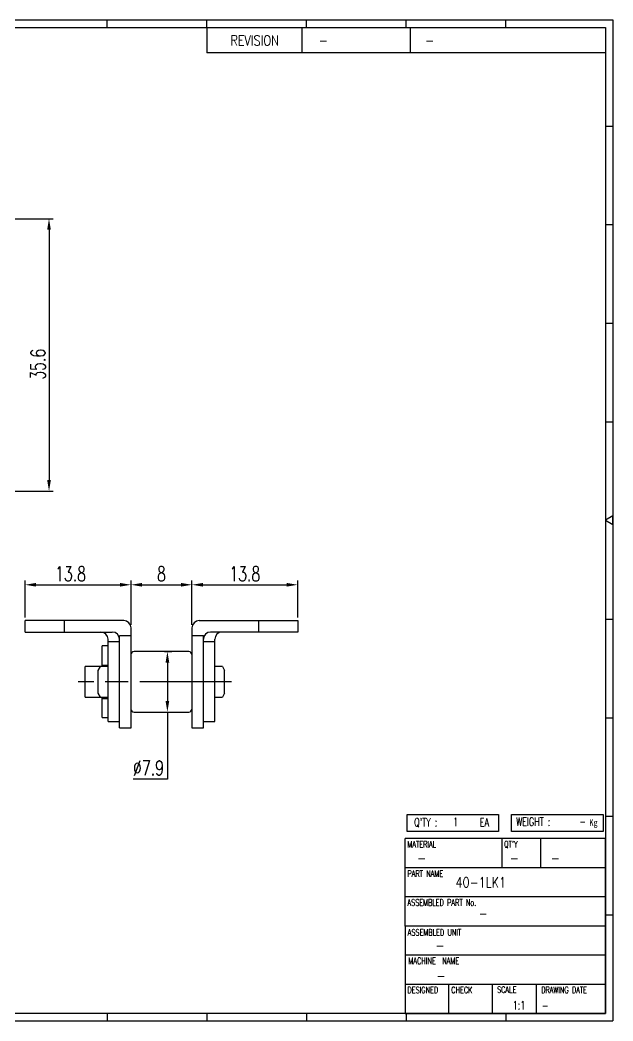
# Model space of a CAD drawing. Header units: millimetres. Extents: x 333 to 518, y 59 to 190.
# Drawn here: x 440.2 to 517.7, y 59.1 to 189.9 of the extents above; entities that cross this region are included whole.
import ezdxf
from ezdxf.enums import TextEntityAlignment as Align

# ---------------------------------------------------------------- set-up
doc = ezdxf.new("R2010")
doc.units = ezdxf.units.MM
doc.linetypes.add('AM_ISO08W050', pattern=[18, 12, -1.5, 3, -1.5])
doc.layers.get('Defpoints').update_dxf_attribs({"color": 80})
doc.layers.add('CL1', color=140, linetype='AM_ISO08W050', lineweight=25)
doc.layers.add('S-DIM', color=7, linetype='Continuous')
doc.layers.add('TITLE', color=7, linetype='Continuous')
doc.styles.add('HAN', font='ROMANS.shx', dxfattribs={"width": 0.7, "bigfont": 'whgtxt.shx'})
doc.styles.add('HKD_ST2', font='romans.shx', dxfattribs={"width": 0.7, "height": 4, "bigfont": '@extfont2.shx'})
doc.styles.add('HSG', font='SIMPLEX.shx', dxfattribs={"width": 0.7, "bigfont": 'HSG.shx'})
doc.dimstyles.new('AP0.8', dxfattribs={"dimscale": 0.8, "dimtxt": 2.4, "dimasz": 1.8, "dimexe": 0.7, "dimexo": 0.5, "dimgap": 0.6, "dimtad": 1, "dimtoh": 1, "dimdec": 1, "dimrnd": 0.01, "dimzin": 9, "dimdsep": 46, "dimtxsty": 'HSG', "dimcen": 0, "dimclrd": 251, "dimclre": 251, "dimclrt": 60, "dimazin": 2, "dimtp": 1, "dimtm": 1, "dimtfac": 0.5, "dimtdec": 1, "dimtofl": 0, "dimtmove": 0, "dimatfit": 3, "dimfxl": 0, "dimtvp": 1, "dimtolj": 2, "dimlwd": -1, "dimlwe": -1, "dimarcsym": 0})

# ---------------------------------------------------------------- blocks, each defined once
blk = doc.blocks.new('MAST')
at = {"color": 140}
for p, q in [((0, 90.118), (80.15, 90.118)), ((80.15, 90.118), (80.15, 33.191)), ((57.068, 89.693), (57.068, 88.246)), ((62.47, 89.693), (62.47, 88.246)), ((68.635, 89.693), (68.635, 88.246)), ((79.725, 88.246), (57.068, 88.246)), ((68.449, 43.961), (68.449, 44.936)), ((68.449, 44.936), (73.654, 44.936)), ((73.654, 44.936), (73.654, 43.961)), ((74.39, 43.961), (74.39, 44.936)), ((74.39, 44.936), (79.595, 44.936)), ((79.595, 44.936), (79.595, 43.961)), ((73.654, 43.961), (68.449, 43.961)), ((79.595, 43.961), (74.39, 43.961)), ((68.336, 38.59), (68.336, 43.563)), ((79.725, 43.563), (68.336, 43.563)), ((73.827, 43.563), (73.827, 41.905)), ((76.037, 43.563), (76.037, 41.905)), ((79.725, 38.59), (79.725, 43.563)), ((79.725, 41.905), (68.336, 41.905)), ((79.725, 40.248), (68.336, 40.248)), ((68.336, 38.59), (68.336, 33.616)), ((79.725, 38.59), (68.336, 38.59)), ((79.725, 33.616), (79.725, 38.59)), ((79.725, 36.932), (68.336, 36.932)), ((79.725, 35.274), (68.336, 35.274)), ((70.822, 33.616), (70.822, 35.274)), ((73.309, 33.616), (73.309, 35.274)), ((75.796, 33.616), (75.796, 35.274)), ((68.336, 33.616), (79.725, 33.616)), ((0, 33.191), (80.15, 33.191))]:
    blk.add_line(p, q, dxfattribs=at)
for p, q in [((51.404, 89.693), (51.404, 90.118)), ((57.068, 89.693), (57.068, 90.118)), ((62.732, 89.693), (62.732, 90.118)), ((68.397, 89.693), (68.397, 90.118)), ((74.061, 89.693), (74.061, 90.118)), ((79.725, 84.085), (80.15, 84.085)), ((79.725, 78.478), (80.15, 78.478)), ((79.725, 72.87), (80.15, 72.87)), ((79.725, 67.262), (80.15, 67.262)), ((79.725, 56.047), (80.15, 56.047)), ((79.725, 50.439), (80.15, 50.439)), ((79.725, 44.832), (80.15, 44.832)), ((79.725, 39.224), (80.15, 39.224)), ((51.404, 33.616), (51.404, 33.191)), ((57.068, 33.616), (57.068, 33.191)), ((62.732, 33.616), (62.732, 33.191)), ((68.397, 33.616), (68.397, 33.191)), ((74.061, 33.616), (74.061, 33.191))]:
    blk.add_line(p, q)
blk.add_lwpolyline([(0.425, 89.693), (79.725, 89.693), (79.725, 33.616), (0.425, 33.616)], close=True, dxfattribs=at)
blk.add_lwpolyline([(79.725, 61.679), (80.15, 61.433), (80.15, 61.924)], close=True)
for s, height, style, width, p in [('REVISION', 0.5806, 'HAN', 0.8, (58.415, 88.664)), ('-', 0.581, 'HAN', 0.8, (63.426, 88.664)), ('-', 0.581, 'HAN', 0.8, (69.468, 88.664)), ("Q'TY : ", 0.4746, 'HKD_ST2', 0.7, (68.857, 44.253)), ('1', 0.475, 'HKD_ST2', 0.7, (71.071, 44.275)), ('EA', 0.4746, 'HKD_ST2', 0.7, (72.578, 44.253)), ('WEIGHT : ', 0.4746, 'HKD_ST2', 0.7, (74.65, 44.286)), ('-', 0.581, 'HAN', 0.8, (69.029, 42.157)), ('-', 0.581, 'HAN', 0.8, (74.289, 42.157)), ('-', 0.581, 'HAN', 0.8, (76.623, 42.157)), ('-', 0.581, 'HAN', 0.8, (72.515, 39.013)), ('-', 0.581, 'HAN', 0.8, (70.067, 37.189)), ('-', 0.581, 'HAN', 0.8, (70.126, 35.48)), ('1:1', 0.4746, 'HKD_ST2', 0.7, (74.458, 33.848)), ('-', 0.475, 'HKD_ST2', 0.7, (76.112, 33.837))]:
    blk.add_text(s, height=height, dxfattribs=dict(style=style, width=width)).set_placement(p)
at = {"style": 'HKD_ST2', "width": 0.7}
blk.add_text('-', height=0.475, dxfattribs=at).set_placement((78.613, 44.286), align=Align.RIGHT)
at = {"color": 254, "style": 'HKD_ST2', "width": 0.7}
for s, height, p in [('MATERIAL', 0.3651, (68.474, 43.425)), ("QT'Y", 0.3651, (73.965, 43.425)), ('PART NAME', 0.3651, (68.474, 41.756)), ('ASSEMBLED PART No.', 0.36511, (68.474, 40.109)), ('ASSEMBLED UNIT', 0.36511, (68.49, 38.408)), ('MACHINE  NAME', 0.36511, (68.532, 36.794)), ('DESIGNED', 0.3651, (68.474, 35.136)), ('CHECK', 0.3651, (70.961, 35.136)), ('SCALE', 0.3651, (73.566, 35.153)), ('DRAWING DATE', 0.36511, (76.071, 35.141))]:
    blk.add_text(s, height=height, dxfattribs=at).set_placement(p, align=Align.TOP_LEFT)
at = {"layer": 'TITLE', "width": 0.8}
blk.add_text('Kg', height=0.3789, dxfattribs=at).set_placement((78.807, 44.286))
blk = doc.blocks.new('*D5')
at = {"layer": 'Defpoints', "color": 0, "transparency": 16777216}
for p in [(420.47, 163.92), (420.47, 128.32), (444.03, 128.32)]:
    blk.add_point(p, dxfattribs=at)
at = {"layer": 'S-DIM', "color": 251, "linetype": 'ByBlock', "transparency": 16777216}
for p, q in [((420.87, 163.92), (444.59, 163.92)), ((444.03, 162.48), (444.03, 129.76)), ((420.87, 128.32), (444.59, 128.32))]:
    blk.add_line(p, q, dxfattribs=at)
at = {"layer": 'S-DIM', "color": 251, "transparency": 16777216}
for points in [[(443.79, 162.48), (444.27, 162.48), (444.03, 163.92)], [(443.79, 129.76), (444.27, 129.76), (444.03, 128.32)]]:
    blk.add_solid(points, dxfattribs=at)
at = {"layer": 'S-DIM', "color": 60, "transparency": 16777216, "insert": (442.59, 144.89), "char_height": 1.92, "attachment_point": 5, "rotation": 90, "style": 'HSG'}
blk.add_mtext('\\A2;35.6', dxfattribs=at)
blk = doc.blocks.new('*D12')
at = {"layer": 'Defpoints', "color": 0, "transparency": 16777216}
for p in [(454.74, 116.07), (440.91, 111.39), (454.74, 110.44)]:
    blk.add_point(p, dxfattribs=at)
at = {"layer": 'S-DIM', "color": 251, "linetype": 'ByBlock', "transparency": 16777216}
for p, q in [((440.91, 111.79), (440.91, 116.63)), ((454.74, 110.84), (454.74, 116.63)), ((442.35, 116.07), (453.3, 116.07))]:
    blk.add_line(p, q, dxfattribs=at)
at = {"layer": 'S-DIM', "color": 251, "transparency": 16777216}
for points in [[(442.35, 116.31), (442.35, 115.83), (440.91, 116.07)], [(453.3, 116.31), (453.3, 115.83), (454.74, 116.07)]]:
    blk.add_solid(points, dxfattribs=at)
at = {"layer": 'S-DIM', "color": 60, "transparency": 16777216, "insert": (446.84, 117.51), "char_height": 1.92, "attachment_point": 5, "style": 'HSG'}
blk.add_mtext('\\A2;13.8', dxfattribs=at)
blk = doc.blocks.new('*D13')
at = {"layer": 'Defpoints', "color": 0, "transparency": 16777216}
for p in [(462.69, 116.07), (454.74, 110.44), (462.69, 110.44)]:
    blk.add_point(p, dxfattribs=at)
at = {"layer": 'S-DIM', "color": 251, "linetype": 'ByBlock', "transparency": 16777216}
for p, q in [((454.74, 110.84), (454.74, 116.63)), ((462.69, 110.84), (462.69, 116.63)), ((456.18, 116.07), (461.25, 116.07))]:
    blk.add_line(p, q, dxfattribs=at)
at = {"layer": 'S-DIM', "color": 251, "transparency": 16777216}
for points in [[(456.18, 116.31), (456.18, 115.83), (454.74, 116.07)], [(461.25, 116.31), (461.25, 115.83), (462.69, 116.07)]]:
    blk.add_solid(points, dxfattribs=at)
at = {"layer": 'S-DIM', "color": 60, "transparency": 16777216, "insert": (458.71, 117.51), "char_height": 1.92, "attachment_point": 5, "style": 'HSG'}
blk.add_mtext('\\A2;8', dxfattribs=at)
blk = doc.blocks.new('*D14')
at = {"layer": 'Defpoints', "color": 0, "transparency": 16777216}
for p in [(476.51, 116.07), (476.51, 111.39), (462.69, 110.44)]:
    blk.add_point(p, dxfattribs=at)
at = {"layer": 'S-DIM', "color": 251, "linetype": 'ByBlock', "transparency": 16777216}
for p, q in [((462.69, 110.84), (462.69, 116.63)), ((476.51, 111.79), (476.51, 116.63)), ((464.13, 116.07), (475.07, 116.07))]:
    blk.add_line(p, q, dxfattribs=at)
at = {"layer": 'S-DIM', "color": 251, "transparency": 16777216}
for points in [[(464.13, 116.31), (464.13, 115.83), (462.69, 116.07)], [(475.07, 116.31), (475.07, 115.83), (476.51, 116.07)]]:
    blk.add_solid(points, dxfattribs=at)
at = {"layer": 'S-DIM', "color": 60, "transparency": 16777216, "insert": (469.6, 117.51), "char_height": 1.92, "attachment_point": 5, "style": 'HSG'}
blk.add_mtext('\\A2;13.8', dxfattribs=at)
blk = doc.blocks.new('*D15')
at = {"layer": 'Defpoints', "color": 0, "transparency": 16777216}
for p in [(458.71, 107.35), (458.71, 99.43), (459.49, 99.43)]:
    blk.add_point(p, dxfattribs=at)
at = {"layer": 'S-DIM', "color": 251, "linetype": 'ByBlock', "transparency": 16777216}
for p, q in [((459.11, 107.35), (460.05, 107.35)), ((459.49, 105.91), (459.49, 100.87)), ((459.11, 99.43), (460.05, 99.43)), ((459.49, 99.43), (459.49, 90.68)), ((459.49, 90.68), (455.04, 90.68))]:
    blk.add_line(p, q, dxfattribs=at)
at = {"layer": 'S-DIM', "color": 251, "transparency": 16777216}
for points in [[(459.25, 105.91), (459.73, 105.91), (459.49, 107.35)], [(459.25, 100.87), (459.73, 100.87), (459.49, 99.43)]]:
    blk.add_solid(points, dxfattribs=at)
at = {"layer": 'S-DIM', "color": 60, "transparency": 16777216, "insert": (457.02, 92.12), "char_height": 1.92, "attachment_point": 5, "style": 'HSG'}
blk.add_mtext('\\A2;%%c7.9', dxfattribs=at)

msp = doc.modelspace()

# ---------------------------------------------------------------- linework, layer by layer
for p, q in [((453.79, 111.39), (440.91, 111.39)), ((440.91, 109.89), (440.91, 111.39)), ((463.64, 111.39), (476.51, 111.39)), ((476.51, 111.39), (476.51, 109.89)), ((454.74, 97.39), (454.74, 110.44)), ((462.69, 110.44), (462.69, 97.39)), ((440.91, 109.89), (452.29, 109.89)), ((451.74, 98.19), (451.74, 108.94)), ((454.74, 109.39), (453.24, 109.39)), ((453.24, 97.39), (453.24, 109.39)), ((464.19, 109.39), (462.69, 109.39)), ((464.19, 97.39), (464.19, 109.39)), ((476.51, 109.89), (465.14, 109.89)), ((465.69, 98.19), (465.69, 108.94)), ((451.74, 108.07), (450.99, 108.07)), ((450.99, 105.37), (450.99, 108.07)), ((453.24, 108.59), (451.74, 108.59)), ((462.29, 107.35), (455.13, 107.35)), ((465.69, 108.59), (464.19, 108.59)), ((448.76, 101.4), (448.76, 105.37)), ((450.75, 105.37), (448.76, 105.37)), ((450.46, 104.88), (450.75, 105.37)), ((450.46, 101.9), (450.46, 104.88)), ((451.74, 105.37), (450.75, 105.37)), ((450.99, 105.56), (451.74, 105.56)), ((466.67, 105.37), (465.69, 105.37)), ((466.67, 105.37), (466.96, 104.88)), ((466.96, 101.9), (466.96, 104.88)), ((448.76, 101.4), (450.75, 101.4)), ((450.75, 101.4), (450.46, 101.9)), ((450.75, 101.4), (451.74, 101.4)), ((450.99, 98.71), (450.99, 101.4)), ((450.99, 101.22), (451.74, 101.22)), ((465.69, 101.4), (466.67, 101.4)), ((466.96, 101.9), (466.67, 101.4)), ((450.99, 98.71), (451.74, 98.71)), ((451.74, 98.19), (453.24, 98.19)), ((455.13, 99.43), (462.29, 99.43)), ((464.19, 98.19), (465.69, 98.19)), ((453.24, 97.39), (454.74, 97.39)), ((462.69, 97.39), (464.19, 97.39))]:
    msp.add_line(p, q)
for centre, radius, start, end in [((453.79, 110.44), 0.95, 0, 90), ((463.64, 110.44), 0.95, 90, 180), ((450.79, 108.94), 0.95, 0, 90), ((452.29, 108.94), 0.95, 0, 90), ((465.14, 108.94), 0.95, 90, 180), ((466.64, 108.94), 0.95, 90, 180), ((455.13, 106.95), 0.397, 90, 180), ((462.29, 106.95), 0.397, 0, 90), ((455.13, 99.83), 0.397, 180, 270), ((462.29, 99.83), 0.397, 270, 0)]:
    msp.add_arc(centre, radius, start, end)
at = {"layer": 'CL1'}
for p, q in [((446.01, 111.46), (446.01, 109.81)), ((471.41, 111.46), (471.41, 109.81)), ((467.87, 103.39), (447.85, 103.39))]:
    msp.add_line(p, q, dxfattribs=at)

# ---------------------------------------------------------------- block references
at = {"color": 140, "xscale": 2.29835428307775, "yscale": 2.29835428307775, "zscale": 2.29835428307775}
msp.add_blockref('MAST', (333.47, -17.23), dxfattribs=at)

# ---------------------------------------------------------------- texts
at = {"style": 'HAN', "width": 0.8}
msp.add_text('40-1LK1', height=1.334, dxfattribs=at).set_placement((497.13, 76.51))

# ---------------------------------------------------------------- dimensions: what is measured, and where the dimension line sits
at = {"layer": 'S-DIM'}
dim = msp.add_linear_dim(base=(444.03, 128.32), p1=(420.47, 163.92), p2=(420.47, 128.32), angle=90, dimstyle='AP0.8', dxfattribs=at)
dim.commit()
dim.dimension.update_dxf_attribs({"geometry": '*D5', "text_midpoint": (444.03, 144.89), "dimtype": 128})
dim = msp.add_linear_dim(base=(454.74, 116.07), p1=(440.91, 111.39), p2=(454.74, 110.44), dimstyle='AP0.8', dxfattribs=at)
dim.commit()
dim.dimension.update_dxf_attribs({"geometry": '*D12', "text_midpoint": (446.84, 116.07), "dimtype": 128})
for base, p1, p2, picture, middle in [((462.68635248, 116.07411866), (454.73635248, 110.43844863), (462.68635248, 110.43844863), '*D13', (458.71135248, 117.51411866)), ((476.51, 116.07), (462.69, 110.44), (476.51, 111.39), '*D14', (469.6, 117.51))]:
    dim = msp.add_linear_dim(base=base, p1=p1, p2=p2, dimstyle='AP0.8', override={"dimtmove": 1}, dxfattribs=at)
    dim.commit()
    dim.dimension.update_dxf_attribs({"geometry": picture, "text_midpoint": middle})
dim = msp.add_linear_dim(base=(459.49, 99.43), p1=(458.71, 107.35), p2=(458.71, 99.43), angle=90, text='%%c<>', dimstyle='AP0.8', dxfattribs=at)
dim.commit()
dim.dimension.update_dxf_attribs({"geometry": '*D15', "text_midpoint": (457.02, 90.68), "dimtype": 128})

doc.saveas('drawing.dxf')
